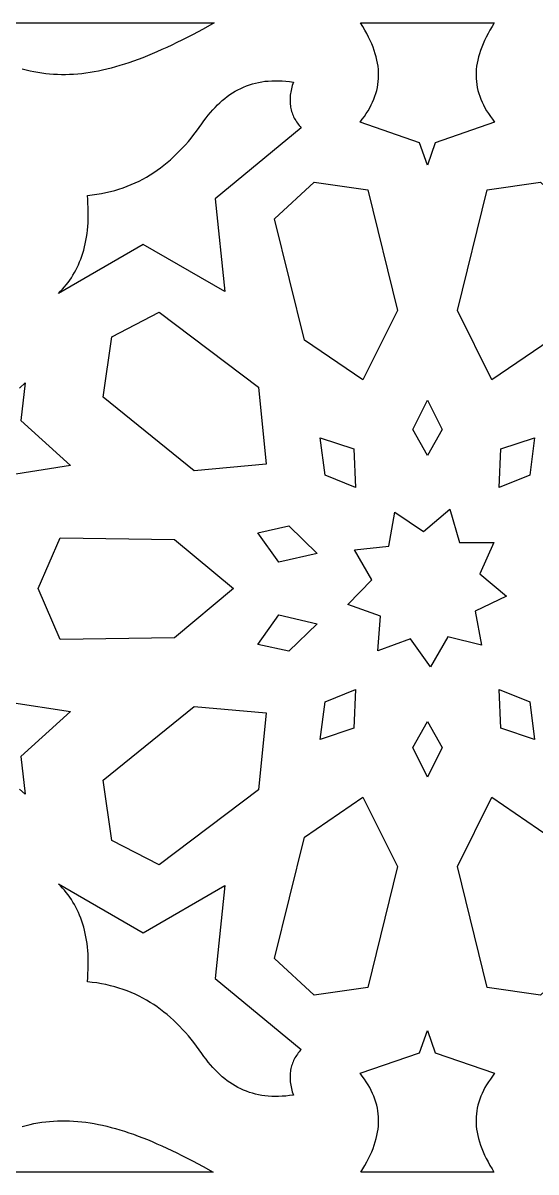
# Model space of a CAD drawing. Extents: x -575 to 575, y -425 to 425.
# Drawn here: x -368.5 to -332.8, y -365 to -285 of the extents above; entities that cross this region are included whole.
import ezdxf

# ---------------------------------------------------------------- set-up
doc = ezdxf.new("R2010")
doc.units = 0
doc.layers.add('LAYER_1', color=18, linetype='CONTINUOUS')

msp = doc.modelspace()

# ---------------------------------------------------------------- linework, layer by layer
at = {"layer": 'LAYER_1'}
for points in [[(-374.525, -285.034), (-355.194, -285.034), (-355.964, -285.457), (-356.712, -285.854), (-357.078, -286.043), (-357.439, -286.226), (-357.796, -286.402), (-358.147, -286.571), (-358.494, -286.734), (-358.837, -286.891), (-359.176, -287.041), (-359.51, -287.184), (-359.84, -287.321), (-360.166, -287.451), (-360.489, -287.575), (-360.808, -287.691), (-361.124, -287.801), (-361.436, -287.905), (-361.745, -288.001), (-362.05, -288.091), (-362.353, -288.175), (-362.654, -288.251), (-362.951, -288.32), (-363.246, -288.383), (-363.538, -288.439), (-363.829, -288.488), (-364.117, -288.53), (-364.403, -288.565), (-364.687, -288.593), (-364.97, -288.614), (-365.251, -288.628), (-365.531, -288.635), (-365.809, -288.636), (-366.086, -288.629), (-366.362, -288.615), (-366.637, -288.594), (-366.911, -288.565), (-367.185, -288.53), (-367.458, -288.487), (-367.731, -288.438), (-368.004, -288.381), (-368.276, -288.317), (-368.549, -288.245)], [(-368.74, -310.449), (-368.346, -310.081), (-368.632, -312.703), (-365.188, -315.842), (-369.437, -316.504)], [(-369.437, -332.291), (-365.188, -332.954), (-368.632, -336.092), (-368.346, -338.715), (-368.74, -338.346)], [(-368.549, -361.823), (-368.276, -361.752), (-368.004, -361.687), (-367.731, -361.631), (-367.458, -361.581), (-367.185, -361.538), (-366.911, -361.503), (-366.637, -361.475), (-366.362, -361.454), (-366.086, -361.44), (-365.809, -361.433), (-365.531, -361.433), (-365.251, -361.44), (-364.97, -361.454), (-364.687, -361.475), (-364.403, -361.503), (-364.117, -361.539), (-363.829, -361.581), (-363.538, -361.629), (-363.246, -361.685), (-362.951, -361.748), (-362.654, -361.817), (-362.353, -361.894), (-362.05, -361.977), (-361.745, -362.067), (-361.436, -362.163), (-361.124, -362.267), (-360.808, -362.377), (-360.489, -362.494), (-360.166, -362.617), (-359.84, -362.747), (-359.51, -362.884), (-359.176, -363.027), (-358.837, -363.177), (-358.494, -363.334), (-358.147, -363.497), (-357.796, -363.666), (-357.439, -363.843), (-357.078, -364.025), (-356.712, -364.214), (-355.964, -364.611), (-355.256, -365), (-374.48, -365)]]:
    msp.add_lwpolyline(points, dxfattribs=at)
for points in [[(-335.866, -285.284), (-336.011, -285.53), (-336.145, -285.773), (-336.27, -286.013), (-336.384, -286.25), (-336.489, -286.484), (-336.583, -286.715), (-336.666, -286.944), (-336.74, -287.17), (-336.804, -287.393), (-336.857, -287.615), (-336.901, -287.834), (-336.934, -288.051), (-336.958, -288.266), (-336.971, -288.48), (-336.974, -288.691), (-336.968, -288.901), (-336.951, -289.11), (-336.925, -289.317), (-336.888, -289.523), (-336.842, -289.728), (-336.786, -289.932), (-336.719, -290.135), (-336.643, -290.337), (-336.558, -290.538), (-336.462, -290.739), (-336.357, -290.939), (-336.241, -291.139), (-336.116, -291.339), (-335.981, -291.539), (-335.837, -291.739), (-335.683, -291.939), (-339.813, -293.374), (-340.363, -294.929), (-340.913, -293.374), (-345.043, -291.939), (-344.888, -291.739), (-344.744, -291.539), (-344.609, -291.339), (-344.484, -291.139), (-344.369, -290.939), (-344.263, -290.739), (-344.168, -290.538), (-344.082, -290.337), (-344.006, -290.135), (-343.94, -289.932), (-343.884, -289.728), (-343.837, -289.523), (-343.801, -289.317), (-343.774, -289.11), (-343.758, -288.901), (-343.751, -288.691), (-343.755, -288.48), (-343.768, -288.266), (-343.791, -288.051), (-343.825, -287.834), (-343.868, -287.615), (-343.922, -287.393), (-343.985, -287.17), (-344.059, -286.944), (-344.143, -286.715), (-344.237, -286.484), (-344.341, -286.25), (-344.455, -286.013), (-344.58, -285.773), (-344.715, -285.53), (-344.86, -285.284), (-345.015, -285.034), (-335.711, -285.034)], [(-350.71, -289.054), (-350.461, -289.065), (-350.208, -289.086), (-349.949, -289.115), (-349.686, -289.153), (-349.761, -289.387), (-349.821, -289.617), (-349.845, -289.729), (-349.866, -289.841), (-349.884, -289.952), (-349.897, -290.061), (-349.907, -290.169), (-349.914, -290.276), (-349.916, -290.382), (-349.915, -290.486), (-349.911, -290.59), (-349.903, -290.692), (-349.891, -290.793), (-349.875, -290.892), (-349.856, -290.991), (-349.833, -291.089), (-349.807, -291.185), (-349.777, -291.28), (-349.743, -291.374), (-349.705, -291.466), (-349.664, -291.558), (-349.62, -291.648), (-349.571, -291.737), (-349.519, -291.825), (-349.464, -291.912), (-349.404, -291.997), (-349.341, -292.082), (-349.275, -292.165), (-349.205, -292.247), (-349.131, -292.328), (-355.129, -297.266), (-354.462, -303.732), (-360.127, -300.44), (-366.014, -303.85), (-365.873, -303.706), (-365.737, -303.558), (-365.606, -303.406), (-365.479, -303.251), (-365.357, -303.091), (-365.239, -302.927), (-365.126, -302.759), (-365.018, -302.587), (-364.915, -302.41), (-364.816, -302.229), (-364.723, -302.043), (-364.634, -301.854), (-364.551, -301.659), (-364.473, -301.46), (-364.4, -301.256), (-364.332, -301.048), (-364.269, -300.835), (-364.212, -300.617), (-364.161, -300.394), (-364.115, -300.167), (-364.074, -299.934), (-364.039, -299.696), (-364.01, -299.453), (-363.987, -299.206), (-363.969, -298.952), (-363.957, -298.694), (-363.951, -298.43), (-363.952, -298.161), (-363.958, -297.887), (-363.971, -297.607), (-363.989, -297.322), (-364.014, -297.03), (-363.682, -296.995), (-363.355, -296.95), (-363.035, -296.897), (-362.721, -296.834), (-362.413, -296.763), (-362.111, -296.683), (-361.815, -296.595), (-361.525, -296.499), (-361.241, -296.394), (-360.962, -296.282), (-360.689, -296.162), (-360.421, -296.033), (-360.158, -295.898), (-359.901, -295.755), (-359.648, -295.604), (-359.401, -295.446), (-359.159, -295.282), (-358.922, -295.11), (-358.689, -294.931), (-358.461, -294.746), (-358.238, -294.554), (-358.019, -294.356), (-357.805, -294.152), (-357.594, -293.941), (-357.388, -293.725), (-357.187, -293.503), (-356.989, -293.274), (-356.795, -293.041), (-356.605, -292.802), (-356.418, -292.557), (-356.236, -292.307), (-356.056, -292.053), (-355.909, -291.844), (-355.759, -291.643), (-355.607, -291.448), (-355.452, -291.261), (-355.294, -291.08), (-355.133, -290.907), (-354.969, -290.741), (-354.802, -290.582), (-354.632, -290.431), (-354.459, -290.287), (-354.283, -290.15), (-354.103, -290.022), (-353.92, -289.901), (-353.734, -289.787), (-353.544, -289.682), (-353.35, -289.584), (-353.152, -289.494), (-352.951, -289.413), (-352.746, -289.339), (-352.536, -289.274), (-352.323, -289.217), (-352.106, -289.168), (-351.884, -289.127), (-351.658, -289.095), (-351.428, -289.072), (-351.193, -289.057), (-350.954, -289.051)], [(-344.514, -296.647), (-342.451, -305.051), (-344.856, -309.874), (-348.902, -307.108), (-350.996, -298.662), (-348.24, -296.109)], [(-329.729, -298.662), (-331.824, -307.108), (-335.87, -309.874), (-338.275, -305.051), (-336.212, -296.647), (-332.486, -296.109)], [(-352.101, -310.389), (-351.577, -315.743), (-356.586, -316.201), (-362.922, -311.066), (-362.305, -306.867), (-359.008, -305.166)], [(-339.343, -313.33), (-340.363, -315.138), (-341.383, -313.33), (-340.363, -311.278)], [(-345.474, -314.68), (-345.354, -317.37), (-347.483, -316.512), (-347.82, -313.904)], [(-333.243, -316.512), (-335.371, -317.37), (-335.251, -314.68), (-332.905, -313.904)], [(-338.138, -321.194), (-335.73, -321.184), (-336.716, -323.381), (-334.866, -324.921), (-337.033, -325.969), (-336.606, -328.339), (-338.94, -327.749), (-340.136, -329.838), (-341.545, -327.886), (-343.804, -328.719), (-343.628, -326.317), (-345.894, -325.503), (-344.216, -323.777), (-345.429, -321.696), (-343.033, -321.453), (-342.624, -319.08), (-340.632, -320.433), (-338.794, -318.878)], [(-348.02, -321.955), (-350.7, -322.563), (-352.166, -320.507), (-350.005, -320.033)], [(-357.948, -320.97), (-353.858, -324.398), (-357.948, -327.825), (-365.906, -327.929), (-367.445, -324.398), (-365.906, -320.866)], [(-348.02, -326.84), (-350.005, -328.763), (-352.166, -328.288), (-350.7, -326.232)], [(-345.474, -334.115), (-347.82, -334.891), (-347.483, -332.284), (-345.354, -331.426)], [(-333.243, -332.284), (-332.905, -334.891), (-335.251, -334.115), (-335.371, -331.426)], [(-351.577, -333.052), (-352.101, -338.407), (-359.008, -343.629), (-362.305, -341.929), (-362.922, -337.73), (-356.586, -332.595)], [(-339.343, -335.465), (-340.363, -337.517), (-341.383, -335.465), (-340.363, -333.658)], [(-342.451, -343.744), (-344.514, -352.148), (-348.24, -352.686), (-350.996, -350.133), (-348.902, -341.688), (-344.856, -338.922)], [(-331.824, -341.688), (-329.729, -350.133), (-332.486, -352.686), (-336.212, -352.148), (-338.275, -343.744), (-335.87, -338.922)], [(-360.127, -348.355), (-354.462, -345.063), (-355.129, -351.53), (-349.131, -356.468), (-349.205, -356.549), (-349.275, -356.631), (-349.341, -356.714), (-349.404, -356.798), (-349.464, -356.884), (-349.519, -356.97), (-349.571, -357.058), (-349.62, -357.147), (-349.664, -357.238), (-349.705, -357.329), (-349.743, -357.422), (-349.777, -357.516), (-349.807, -357.611), (-349.833, -357.707), (-349.856, -357.804), (-349.875, -357.903), (-349.891, -358.003), (-349.903, -358.104), (-349.911, -358.206), (-349.915, -358.309), (-349.916, -358.414), (-349.914, -358.52), (-349.907, -358.626), (-349.897, -358.735), (-349.884, -358.844), (-349.866, -358.954), (-349.845, -359.066), (-349.821, -359.179), (-349.761, -359.408), (-349.686, -359.642), (-349.949, -359.681), (-350.208, -359.71), (-350.461, -359.73), (-350.71, -359.742), (-350.954, -359.744), (-351.193, -359.738), (-351.428, -359.723), (-351.658, -359.7), (-351.884, -359.668), (-352.106, -359.628), (-352.323, -359.579), (-352.536, -359.522), (-352.746, -359.456), (-352.951, -359.383), (-353.152, -359.301), (-353.35, -359.211), (-353.544, -359.114), (-353.734, -359.008), (-353.92, -358.895), (-354.103, -358.774), (-354.283, -358.645), (-354.459, -358.509), (-354.632, -358.365), (-354.802, -358.213), (-354.969, -358.055), (-355.133, -357.889), (-355.294, -357.715), (-355.452, -357.535), (-355.607, -357.347), (-355.759, -357.153), (-355.909, -356.951), (-356.056, -356.743), (-356.236, -356.488), (-356.418, -356.238), (-356.605, -355.994), (-356.795, -355.755), (-356.989, -355.521), (-357.187, -355.293), (-357.388, -355.071), (-357.594, -354.854), (-357.805, -354.644), (-358.019, -354.439), (-358.238, -354.241), (-358.461, -354.049), (-358.689, -353.864), (-358.922, -353.686), (-359.159, -353.514), (-359.401, -353.349), (-359.648, -353.191), (-359.901, -353.041), (-360.158, -352.898), (-360.421, -352.762), (-360.689, -352.634), (-360.962, -352.514), (-361.241, -352.401), (-361.525, -352.297), (-361.815, -352.2), (-362.111, -352.112), (-362.413, -352.033), (-362.721, -351.961), (-363.035, -351.899), (-363.355, -351.845), (-363.682, -351.801), (-364.014, -351.765), (-363.989, -351.474), (-363.971, -351.189), (-363.958, -350.909), (-363.952, -350.634), (-363.951, -350.365), (-363.957, -350.101), (-363.969, -349.843), (-363.987, -349.59), (-364.01, -349.342), (-364.039, -349.099), (-364.074, -348.862), (-364.115, -348.629), (-364.161, -348.401), (-364.212, -348.178), (-364.269, -347.961), (-364.332, -347.747), (-364.4, -347.539), (-364.473, -347.335), (-364.551, -347.136), (-364.634, -346.942), (-364.723, -346.752), (-364.816, -346.567), (-364.915, -346.386), (-365.018, -346.209), (-365.126, -346.037), (-365.239, -345.868), (-365.357, -345.705), (-365.479, -345.545), (-365.606, -345.389), (-365.737, -345.237), (-365.873, -345.09), (-366.014, -344.946)], [(-339.813, -356.695), (-335.683, -358.13), (-335.837, -358.33), (-335.981, -358.529), (-336.116, -358.729), (-336.241, -358.929), (-336.357, -359.129), (-336.462, -359.329), (-336.558, -359.53), (-336.643, -359.732), (-336.719, -359.934), (-336.786, -360.137), (-336.842, -360.341), (-336.888, -360.545), (-336.925, -360.751), (-336.951, -360.959), (-336.968, -361.167), (-336.974, -361.377), (-336.971, -361.589), (-336.958, -361.802), (-336.934, -362.017), (-336.901, -362.234), (-336.857, -362.454), (-336.804, -362.675), (-336.74, -362.899), (-336.666, -363.125), (-336.583, -363.353), (-336.489, -363.585), (-336.384, -363.819), (-336.27, -364.056), (-336.145, -364.295), (-336.011, -364.538), (-335.866, -364.785), (-335.732, -365), (-344.994, -365), (-344.86, -364.785), (-344.715, -364.538), (-344.58, -364.295), (-344.455, -364.056), (-344.341, -363.819), (-344.237, -363.585), (-344.143, -363.353), (-344.059, -363.125), (-343.985, -362.899), (-343.922, -362.675), (-343.868, -362.454), (-343.825, -362.234), (-343.791, -362.017), (-343.768, -361.802), (-343.755, -361.589), (-343.751, -361.377), (-343.758, -361.167), (-343.774, -360.959), (-343.801, -360.751), (-343.837, -360.545), (-343.884, -360.341), (-343.94, -360.137), (-344.006, -359.934), (-344.082, -359.732), (-344.168, -359.53), (-344.263, -359.329), (-344.369, -359.129), (-344.484, -358.929), (-344.609, -358.729), (-344.744, -358.529), (-344.888, -358.33), (-345.043, -358.13), (-340.913, -356.695), (-340.363, -355.14)]]:
    msp.add_lwpolyline(points, close=True, dxfattribs=at)

doc.saveas('drawing.dxf')
